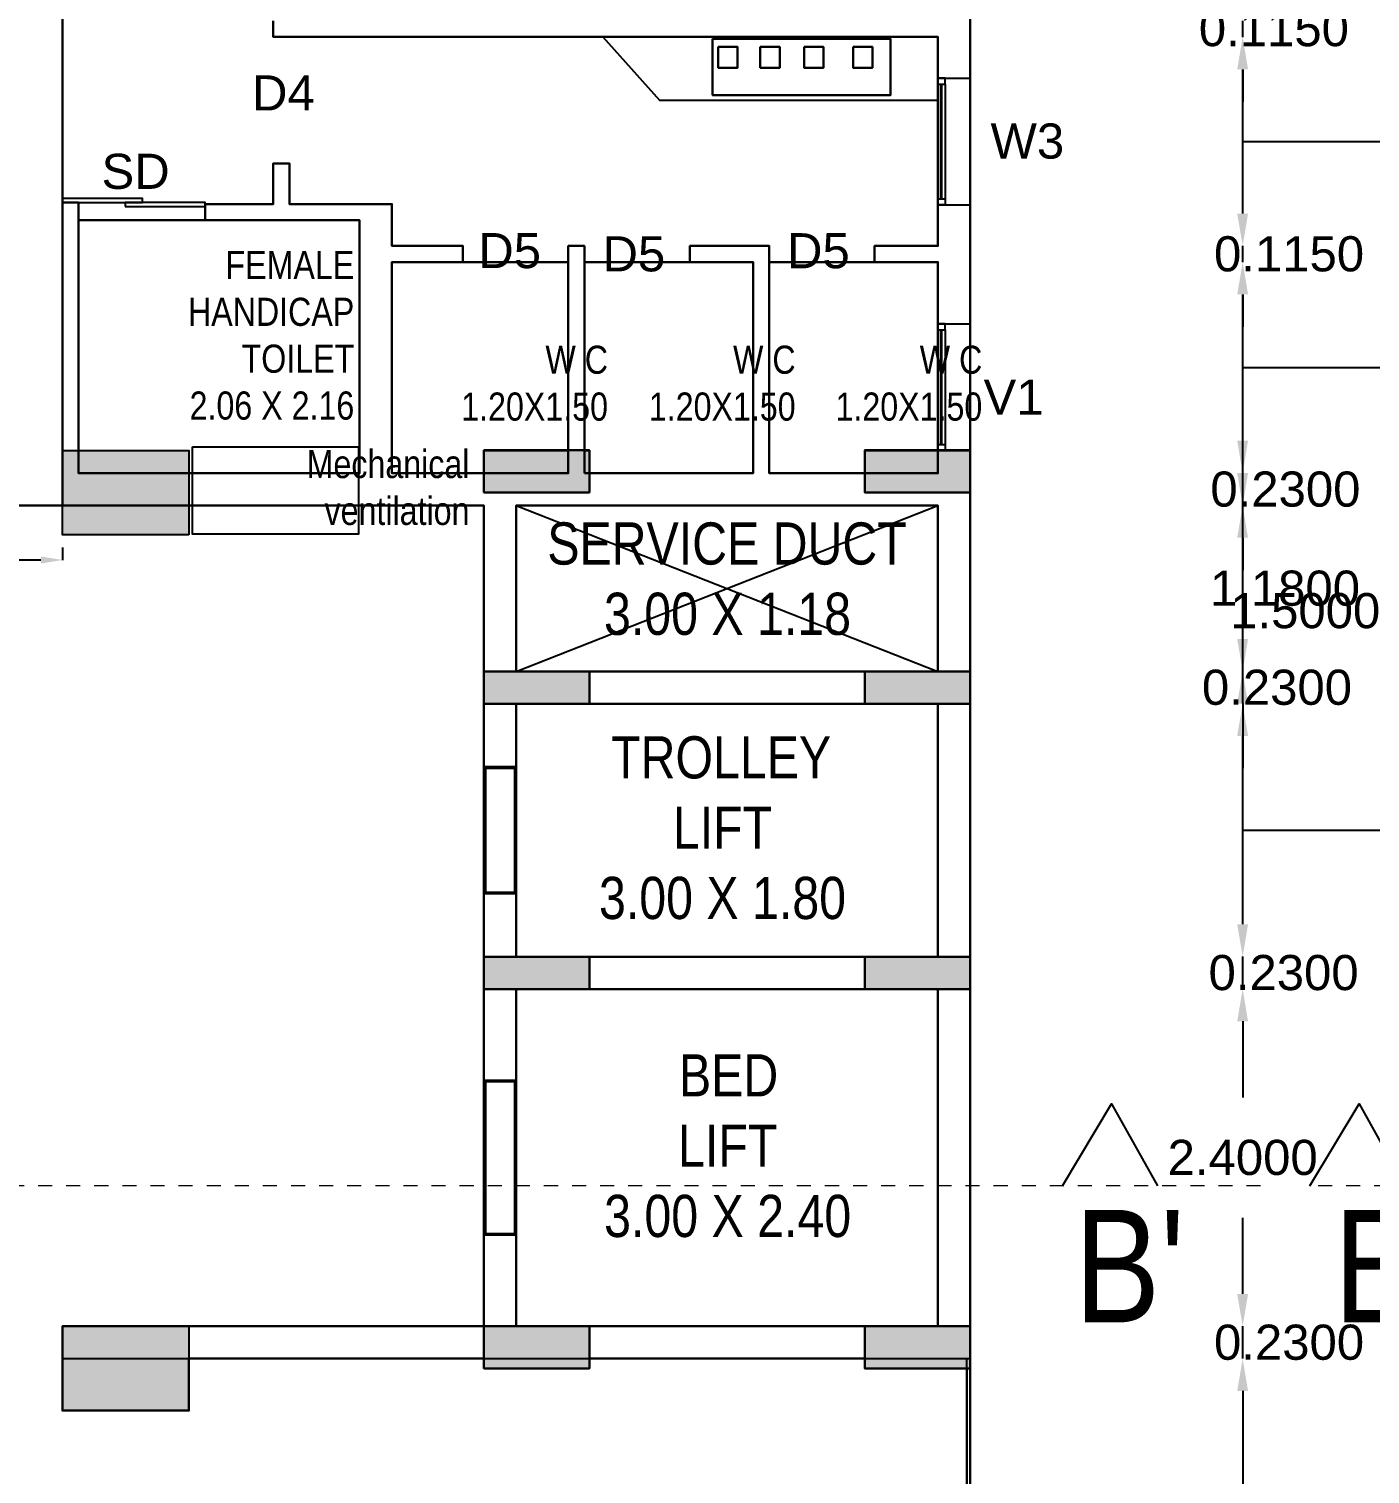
# Model space of a CAD drawing. Header units: metres. Extents: x -38 to 401, y 28 to 287.
# Drawn here: x 226.16 to 235.71, y 173.61 to 183.89 of the extents above; entities that cross this region are included whole.
import ezdxf

# ---------------------------------------------------------------- set-up
doc = ezdxf.new("R2010")
doc.units = ezdxf.units.M
doc.linetypes.add('CENTER', pattern=[2, 1.25, -0.25, 0.25, -0.25])
for name, color, linetype, lineweight in [('BLK_1_FLR_0_ EXIT_WIDTH_ DOOR', 7, 'Continuous', 30), ('BLK_1_FLR_0_LIFT_1', 4, 'Continuous', 30), ('BLK_1_FLR_0_LIFT_2', 4, 'Continuous', 30), ('BLK_1_FLR_0_WASH', 4, 'Continuous', 30), ('BLK_1_FLR_0_WATER_CLOSET', 4, 'Continuous', 30), ('UCOLUMN', 6, 'Continuous', 30)]:
    doc.layers.add(name, color=color, linetype=linetype, lineweight=lineweight)
for name, color, linetype in [('BLK_1_FLR_0_BLT_UP_AREA', 1, 'Continuous'), ('BLK_1_FLR_0_BLT_UP_AREA_DEDUCT', 1, 'Continuous'), ('BLK_1_FLR_0_CARPET_AREA', 10, 'Continuous'), ('BLK_1_FLR_0_SP_WC', 140, 'Continuous'), ('UBEAM', 1, 'Continuous'), ('UHATCH', 8, 'Continuous')]:
    doc.layers.add(name, color=color, linetype=linetype)
doc.styles.get("Standard").update_dxf_attribs({"font": 'arial.ttf'})
doc.dimstyles.get("Standard").update_dxf_attribs({"dimtxt": 0.18, "dimasz": 0.18, "dimexe": 0.18, "dimexo": 0.0625, "dimgap": 0.09, "dimtad": 0, "dimtih": 1, "dimtoh": 1, "dimdec": 4, "dimzin": 0, "dimdsep": 46, "dimtxsty": 'Standard', "dimcen": 0.09, "dimadec": 0, "dimazin": 0, "dimtfac": 1, "dimtdec": 4, "dimtofl": 0, "dimtmove": 0, "dimatfit": 3, "dimfxl": 0, "dimtolj": 1, "dimtzin": 0, "dimarcsym": 0})
doc.dimstyles.new('STANDARD$0', dxfattribs={"dimtxt": 7, "dimasz": 3, "dimexe": 3, "dimexo": 1, "dimgap": 1.5, "dimtad": 1, "dimdec": 1, "dimzin": 1, "dimdsep": 46, "dimlunit": 4, "dimtxsty": 'Standard', "dimblk": 'OBLIQUE', "dimcen": 0.09375, "dimdle": 1, "dimclrd": 8, "dimclre": 8, "dimclrt": 7, "dimadec": 1, "dimazin": 0, "dimtfac": 1, "dimtdec": 1, "dimtix": 1, "dimtmove": 2, "dimatfit": 3, "dimldrblk": 'ARCHTICK', "dimfxl": 0, "dimfrac": 2, "dimtolj": 1, "dimtzin": 0, "dimarcsym": 0})

# ---------------------------------------------------------------- blocks, each defined once
blk = doc.blocks.new('*D188')
at = {"color": 0, "lineweight": -2}
for p, q in [((235.888, 215.32), (235.888, 188.992)), ((235.888, 162.43), (235.888, 188.757))]:
    blk.add_line(p, q, dxfattribs=at)
at = {"color": 0}
for points in [[(235.85, 215.32), (235.927, 215.32), (235.888, 215.55)], [(235.85, 162.43), (235.927, 162.43), (235.888, 162.2)]]:
    blk.add_solid(points, dxfattribs=at)
at = {"layer": 'Defpoints', "color": 0}
for p in [(234.362, 215.55), (232.862, 162.2), (235.888, 162.2)]:
    blk.add_point(p, dxfattribs=at)
at = {"color": 0, "lineweight": 25, "insert": (235.888, 188.875), "char_height": 0.23, "attachment_point": 5}
blk.add_mtext('\\A1;53.35', dxfattribs=at)
blk = doc.blocks.new('230 X 750')
at = {"layer": 'UHATCH', "linetype": 'Continuous'}
h = blk.add_hatch(color=256, dxfattribs=at)
h.dxf.hatch_style = 1
h.paths.add_polyline_path([(750, 0), (750, 230), (0, 230), (0, 0)])
at = {"layer": 'UCOLUMN', "linetype": 'Continuous'}
blk.add_lwpolyline([(0, 230), (0, 0), (750, 0), (750, 230)], close=True, dxfattribs=at)
blk = doc.blocks.new('A$C4CCF6BF3')
at = {"layer": 'UHATCH', "linetype": 'Continuous'}
h = blk.add_hatch(color=256, dxfattribs=at)
h.dxf.hatch_style = 1
h.paths.add_polyline_path([(750, 0), (750, 300), (0, 300), (0, 0)])
at = {"layer": 'UCOLUMN', "linetype": 'Continuous'}
blk.add_lwpolyline([(0, 300), (0, 0), (750, 0), (750, 300)], close=True, dxfattribs=at)
blk = doc.blocks.new('900 X 900')
at = {"linetype": 'Continuous'}
h = blk.add_hatch(color=256, dxfattribs=at)
h.dxf.hatch_style = 1
h.paths.add_polyline_path([(0, 150), (900, 150), (900, 750), (0, 750)])
blk.add_lwpolyline([(0, 150), (900, 150), (900, 750), (0, 750)], close=True, dxfattribs=at)
blk = doc.blocks.new('COLUMN LAYOUT')
at = {"layer": 'UBEAM', "color": 7, "linetype": 'Continuous', "xscale": -1}
for p in [(-5335, 5482), (-5335, -750)]:
    blk.add_blockref('900 X 900', p, dxfattribs=at)
at = {"layer": 'UBEAM', "color": 7}
for name, p in [('A$C4CCF6BF3', (-3235, 5933)), ('A$C4CCF6BF3', (-525, 5933)), ('230 X 750', (-3235, 4430)), ('230 X 750', (-525, 4430)), ('230 X 750', (-3235, 2400)), ('230 X 750', (-525, 2400)), ('A$C4CCF6BF3', (-3235, -300)), ('A$C4CCF6BF3', (-525, -300))]:
    blk.add_blockref(name, p, dxfattribs=at)
blk = doc.blocks.new('*D599')
at = {"color": 0, "lineweight": -2}
for p, q in [((234.801, 174.2), (234.801, 168.857)), ((234.801, 162.66), (234.801, 168.002))]:
    blk.add_line(p, q, dxfattribs=at)
at = {"color": 0}
for points in [[(234.762, 174.2), (234.839, 174.2), (234.801, 174.43)], [(234.762, 162.66), (234.839, 162.66), (234.801, 162.43)]]:
    blk.add_solid(points, dxfattribs=at)
at = {"layer": 'Defpoints', "color": 0}
for p in [(232.862, 174.43), (234.801, 174.43), (226.852, 162.43)]:
    blk.add_point(p, dxfattribs=at)
at = {"color": 0, "lineweight": 25, "insert": (234.801, 168.43), "char_height": 0.25, "attachment_point": 5}
blk.add_mtext('\\A1;12.0000', dxfattribs=at)
blk = doc.blocks.new('*D600')
at = {"color": 0, "lineweight": -2}
for p, q in [((234.801, 174.89), (234.801, 175.12)), ((234.801, 174.43), (234.801, 174.66)), ((234.801, 174.2), (234.801, 173.97))]:
    blk.add_line(p, q, dxfattribs=at)
at = {"color": 0}
for points in [[(234.762, 174.89), (234.839, 174.89), (234.801, 174.66)], [(234.762, 174.2), (234.839, 174.2), (234.801, 174.43)]]:
    blk.add_solid(points, dxfattribs=at)
at = {"layer": 'Defpoints', "color": 0}
for p in [(232.632, 174.66), (234.801, 174.66), (232.862, 174.43)]:
    blk.add_point(p, dxfattribs=at)
at = {"color": 0, "lineweight": 25, "insert": (235.131, 174.545), "char_height": 0.25, "attachment_point": 5}
blk.add_mtext('\\A1;0.2300', dxfattribs=at)
blk = doc.blocks.new('*D601')
at = {"color": 0, "lineweight": -2}
for p, q in [((234.801, 176.83), (234.801, 176.287)), ((234.801, 174.89), (234.801, 175.432))]:
    blk.add_line(p, q, dxfattribs=at)
at = {"color": 0}
for points in [[(234.762, 176.83), (234.839, 176.83), (234.801, 177.06)], [(234.762, 174.89), (234.839, 174.89), (234.801, 174.66)]]:
    blk.add_solid(points, dxfattribs=at)
at = {"layer": 'Defpoints', "color": 0}
for p in [(232.632, 177.06), (234.801, 177.06), (232.632, 174.66)]:
    blk.add_point(p, dxfattribs=at)
at = {"color": 0, "lineweight": 25, "insert": (234.801, 175.86), "char_height": 0.25, "attachment_point": 5}
blk.add_mtext('\\A1;2.4000', dxfattribs=at)
blk = doc.blocks.new('*D602')
at = {"color": 0, "lineweight": -2}
for p, q in [((234.801, 177.52), (234.801, 177.75)), ((234.801, 177.06), (234.801, 177.29)), ((234.801, 176.83), (234.801, 176.6))]:
    blk.add_line(p, q, dxfattribs=at)
at = {"color": 0}
for points in [[(234.762, 177.52), (234.839, 177.52), (234.801, 177.29)], [(234.762, 176.83), (234.839, 176.83), (234.801, 177.06)]]:
    blk.add_solid(points, dxfattribs=at)
at = {"layer": 'Defpoints', "color": 0}
for p in [(232.632, 177.29), (234.801, 177.29), (232.632, 177.06)]:
    blk.add_point(p, dxfattribs=at)
at = {"color": 0, "lineweight": 25, "insert": (235.092, 177.175), "char_height": 0.25, "attachment_point": 5}
blk.add_mtext('\\A1;0.2300', dxfattribs=at)
blk = doc.blocks.new('*D603')
at = {"color": 0, "lineweight": -2}
for p, q in [((234.801, 177.52), (234.801, 178.86)), ((234.801, 178.19), (235.641, 178.19)), ((235.641, 178.19), (236.241, 178.19))]:
    blk.add_line(p, q, dxfattribs=at)
at = {"color": 0}
for points in [[(234.762, 178.86), (234.839, 178.86), (234.801, 179.09)], [(234.762, 177.52), (234.839, 177.52), (234.801, 177.29)]]:
    blk.add_solid(points, dxfattribs=at)
at = {"layer": 'Defpoints', "color": 0}
for p in [(232.632, 179.09), (234.801, 179.09), (232.632, 177.29)]:
    blk.add_point(p, dxfattribs=at)
at = {"color": 0, "lineweight": 25, "insert": (237.048, 178.19), "char_height": 0.25, "attachment_point": 5}
blk.add_mtext('\\A1;1.8000', dxfattribs=at)
blk = doc.blocks.new('*D604')
at = {"color": 0, "lineweight": -2}
for p, q in [((234.801, 179.55), (234.801, 179.78)), ((234.801, 179.09), (234.801, 179.32)), ((234.801, 178.86), (234.801, 178.63))]:
    blk.add_line(p, q, dxfattribs=at)
at = {"color": 0}
for points in [[(234.762, 179.55), (234.839, 179.55), (234.801, 179.32)], [(234.762, 178.86), (234.839, 178.86), (234.801, 179.09)]]:
    blk.add_solid(points, dxfattribs=at)
at = {"layer": 'Defpoints', "color": 0}
for p in [(232.632, 179.32), (234.801, 179.32), (232.632, 179.09)]:
    blk.add_point(p, dxfattribs=at)
at = {"color": 0, "lineweight": 25, "insert": (235.045, 179.205), "char_height": 0.25, "attachment_point": 5}
blk.add_mtext('\\A1;0.2300', dxfattribs=at)
blk = doc.blocks.new('*D605')
at = {"color": 0, "lineweight": -2}
for p, q in [((234.801, 180.73), (234.801, 180.96)), ((234.801, 179.32), (234.801, 180.5)), ((234.801, 179.09), (234.801, 178.86))]:
    blk.add_line(p, q, dxfattribs=at)
at = {"color": 0}
for points in [[(234.762, 180.73), (234.839, 180.73), (234.801, 180.5)], [(234.762, 179.09), (234.839, 179.09), (234.801, 179.32)]]:
    blk.add_solid(points, dxfattribs=at)
at = {"layer": 'Defpoints', "color": 0}
for p in [(232.632, 180.5), (234.801, 180.5), (232.632, 179.32)]:
    blk.add_point(p, dxfattribs=at)
at = {"color": 0, "lineweight": 25, "insert": (235.102, 179.91), "char_height": 0.25, "attachment_point": 5}
blk.add_mtext('\\A1;1.1800', dxfattribs=at)
blk = doc.blocks.new('*D606')
at = {"color": 0, "lineweight": -2}
for p, q in [((234.801, 180.96), (234.801, 181.19)), ((234.801, 180.5), (234.801, 180.73)), ((234.801, 180.27), (234.801, 180.04))]:
    blk.add_line(p, q, dxfattribs=at)
at = {"color": 0}
for points in [[(234.762, 180.96), (234.839, 180.96), (234.801, 180.73)], [(234.762, 180.27), (234.839, 180.27), (234.801, 180.5)]]:
    blk.add_solid(points, dxfattribs=at)
at = {"layer": 'Defpoints', "color": 0}
for p in [(232.632, 180.73), (234.801, 180.73), (232.632, 180.5)]:
    blk.add_point(p, dxfattribs=at)
at = {"color": 0, "lineweight": 25, "insert": (235.105, 180.615), "char_height": 0.25, "attachment_point": 5}
blk.add_mtext('\\A1;0.2300', dxfattribs=at)
blk = doc.blocks.new('*D607')
at = {"color": 0, "lineweight": -2}
for p, q in [((234.801, 180.96), (234.801, 182.002)), ((234.801, 181.481), (235.641, 181.481)), ((235.641, 181.481), (236.241, 181.481))]:
    blk.add_line(p, q, dxfattribs=at)
at = {"color": 0}
for points in [[(234.762, 182.002), (234.839, 182.002), (234.801, 182.232)], [(234.762, 180.96), (234.839, 180.96), (234.801, 180.73)]]:
    blk.add_solid(points, dxfattribs=at)
at = {"layer": 'Defpoints', "color": 0}
for p in [(232.632, 182.232), (234.801, 182.232), (232.632, 180.73)]:
    blk.add_point(p, dxfattribs=at)
at = {"color": 0, "lineweight": 25, "insert": (237.048, 181.481), "char_height": 0.25, "attachment_point": 5}
blk.add_mtext('\\A1;1.5020', dxfattribs=at)
blk = doc.blocks.new('*D608')
at = {"color": 0, "lineweight": -2}
for p, q in [((234.801, 182.577), (234.801, 182.807)), ((234.801, 182.232), (234.801, 182.347)), ((234.801, 182.002), (234.801, 181.772))]:
    blk.add_line(p, q, dxfattribs=at)
at = {"color": 0}
for points in [[(234.762, 182.577), (234.839, 182.577), (234.801, 182.347)], [(234.762, 182.002), (234.839, 182.002), (234.801, 182.232)]]:
    blk.add_solid(points, dxfattribs=at)
at = {"layer": 'Defpoints', "color": 0}
for p in [(232.632, 182.347), (234.801, 182.347), (232.632, 182.232)]:
    blk.add_point(p, dxfattribs=at)
at = {"color": 0, "lineweight": 25, "insert": (235.131, 182.289), "char_height": 0.25, "attachment_point": 5}
blk.add_mtext('\\A1;0.1150', dxfattribs=at)
blk = doc.blocks.new('*D609')
at = {"color": 0, "lineweight": -2}
for p, q in [((234.801, 182.577), (234.801, 183.603)), ((234.801, 183.09), (235.641, 183.09)), ((235.641, 183.09), (236.241, 183.09))]:
    blk.add_line(p, q, dxfattribs=at)
at = {"color": 0}
for points in [[(234.762, 183.603), (234.839, 183.603), (234.801, 183.833)], [(234.762, 182.577), (234.839, 182.577), (234.801, 182.347)]]:
    blk.add_solid(points, dxfattribs=at)
at = {"layer": 'Defpoints', "color": 0}
for p in [(232.632, 183.833), (234.801, 183.833), (232.632, 182.347)]:
    blk.add_point(p, dxfattribs=at)
at = {"color": 0, "lineweight": 25, "insert": (237.049, 183.09), "char_height": 0.25, "attachment_point": 5}
blk.add_mtext('\\A1;1.4865', dxfattribs=at)
blk = doc.blocks.new('*D610')
at = {"color": 0, "lineweight": -2}
for p, q in [((234.801, 184.178), (234.801, 184.408)), ((234.801, 183.833), (234.801, 183.948)), ((234.801, 183.603), (234.801, 183.373))]:
    blk.add_line(p, q, dxfattribs=at)
at = {"color": 0}
for points in [[(234.762, 184.178), (234.839, 184.178), (234.801, 183.948)], [(234.762, 183.603), (234.839, 183.603), (234.801, 183.833)]]:
    blk.add_solid(points, dxfattribs=at)
at = {"layer": 'Defpoints', "color": 0}
for p in [(232.632, 183.948), (234.801, 183.948), (232.632, 183.833)]:
    blk.add_point(p, dxfattribs=at)
at = {"color": 0, "lineweight": 25, "insert": (235.023, 183.891), "char_height": 0.25, "attachment_point": 5}
blk.add_mtext('\\A1;0.1150', dxfattribs=at)
blk = doc.blocks.new('*D675')
at = {"color": 0, "lineweight": -2}
blk.add_line((236.731, 179.23), (236.731, 180.27), dxfattribs=at)
at = {"color": 0}
for points in [[(236.693, 180.27), (236.769, 180.27), (236.731, 180.5)], [(236.693, 179.23), (236.769, 179.23), (236.731, 179)]]:
    blk.add_solid(points, dxfattribs=at)
at = {"layer": 'Defpoints', "color": 0}
for p in [(236.731, 180.5), (238.25, 180.5), (238.25, 179)]:
    blk.add_point(p, dxfattribs=at)
at = {"color": 0, "lineweight": 25, "insert": (235.246, 179.75), "char_height": 0.25, "attachment_point": 5}
blk.add_mtext('\\A1;1.5000', dxfattribs=at)
blk = doc.blocks.new('*D821')
at = {"layer": 'BLK_1_FLR_0_ EXIT_WIDTH_ DOOR', "color": 0, "lineweight": -2}
for p, q in [((224.002, 180.202), (224.002, 180.112)), ((226.402, 180.202), (226.402, 180.112)), ((224.154, 180.112), (224.934, 180.112)), ((226.249, 180.112), (225.469, 180.112))]:
    blk.add_line(p, q, dxfattribs=at)
at = {"layer": 'BLK_1_FLR_0_ EXIT_WIDTH_ DOOR', "color": 0}
for points in [[(224.154, 180.137), (224.154, 180.087), (224.002, 180.112)], [(226.249, 180.137), (226.249, 180.087), (226.402, 180.112)]]:
    blk.add_solid(points, dxfattribs=at)
at = {"layer": 'Defpoints', "color": 0}
for p in [(224.002, 180.5), (226.402, 180.5), (226.402, 180.112)]:
    blk.add_point(p, dxfattribs=at)
at = {"layer": 'BLK_1_FLR_0_ EXIT_WIDTH_ DOOR', "color": 0, "lineweight": 30, "insert": (225.202, 180.112), "char_height": 0.2032, "attachment_point": 5}
blk.add_mtext('\\A1;2.40', dxfattribs=at)

msp = doc.modelspace()

# ---------------------------------------------------------------- linework, layer by layer
at = {"color": 7, "lineweight": 25}
for p, q in [((232.86182, 183.54004), (232.86182, 184.16154)), ((227.90182, 183.83329), (227.90182, 183.94829)), ((227.90182, 183.83329), (232.63182, 183.83329)), ((232.63182, 183.83329), (232.63182, 183.54004)), ((232.63182, 182.65609), (232.63181, 183.49745)), ((232.63182, 183.54004), (232.86181, 183.54004)), ((232.65238, 182.68263), (232.65237, 183.49745)), ((232.6609, 182.68263), (232.66089, 183.49745)), ((232.68292, 183.49745), (232.68293, 182.65609)), ((232.86181, 182.64004), (232.86181, 183.54004)), ((230.65084, 183.38329), (232.6302, 183.38329)), ((228.01682, 182.93329), (227.90182, 182.93329)), ((227.90182, 182.93329), (227.90182, 182.64479)), ((228.01682, 182.93329), (228.01682, 182.64479)), ((226.51682, 182.65479), (226.40182, 182.65479)), ((226.40182, 182.65479), (226.40182, 180.49979)), ((226.51682, 180.72979), (226.51682, 182.65479)), ((227.90182, 182.64479), (227.41682, 182.64479)), ((227.41682, 182.64479), (227.41682, 182.52979)), ((228.74682, 182.64479), (228.01682, 182.64479)), ((228.74682, 182.34679), (228.74682, 182.64479)), ((232.63182, 182.64004), (232.63182, 182.34679)), ((232.63182, 182.64004), (232.86181, 182.64004)), ((232.86182, 181.79229), (232.86182, 182.64004)), ((227.41682, 182.52979), (228.51682, 182.52979)), ((228.51682, 182.52979), (228.51682, 180.72979)), ((229.25182, 182.34679), (228.74682, 182.34679)), ((229.25182, 182.23179), (229.25182, 182.34679)), ((230.11682, 182.34679), (230.00182, 182.34679)), ((230.00182, 182.34679), (230.00182, 180.72979)), ((230.11682, 180.72979), (230.11682, 182.34679)), ((231.43182, 182.34679), (230.86682, 182.34679)), ((230.86682, 182.34679), (230.86682, 182.23179)), ((231.43182, 180.72979), (231.43182, 182.34679)), ((232.18182, 182.34679), (232.18182, 182.23179)), ((232.63182, 182.34679), (232.18182, 182.34679)), ((228.74682, 180.72979), (228.74682, 182.23179)), ((228.74682, 182.23179), (229.25182, 182.23179)), ((230.86682, 182.23179), (231.31682, 182.23179)), ((231.31682, 182.23179), (231.31682, 180.72979)), ((232.18182, 182.23179), (232.63182, 182.23179)), ((232.63182, 182.23179), (232.63182, 181.79229)), ((232.63182, 180.90834), (232.63181, 181.7497)), ((232.63182, 181.79229), (232.86181, 181.79229)), ((232.65238, 180.93488), (232.65237, 181.7497)), ((232.6609, 180.93488), (232.66089, 181.7497)), ((232.68292, 181.7497), (232.68293, 180.90834)), ((232.86181, 180.89229), (232.86181, 181.79229)), ((232.63182, 180.89229), (232.63182, 180.72979)), ((232.63182, 180.89229), (232.86181, 180.89229)), ((232.86182, 174.42979), (232.86182, 180.89229)), ((228.51682, 180.72979), (226.51682, 180.72979)), ((230.00182, 180.72979), (228.74682, 180.72979)), ((231.31682, 180.72979), (230.11682, 180.72979)), ((232.63182, 180.72979), (231.43182, 180.72979)), ((226.40182, 180.49979), (229.40182, 180.49979)), ((229.40182, 180.49979), (229.40182, 178.63979)), ((229.63182, 180.49979), (232.63182, 179.31979)), ((229.63182, 179.31979), (232.63182, 180.49979)), ((229.63182, 178.63979), (229.63182, 179.08979)), ((229.63182, 179.08979), (232.63182, 179.08979)), ((232.63182, 179.08979), (232.63182, 177.28979)), ((229.40182, 178.63979), (229.63182, 178.63979)), ((229.63182, 177.73979), (229.40182, 177.73979)), ((229.40182, 177.73979), (229.40182, 176.40979)), ((229.63182, 177.28979), (229.63182, 177.73979)), ((232.63182, 177.28979), (229.63182, 177.28979)), ((229.63182, 176.40979), (229.63182, 177.05979)), ((229.63182, 177.05979), (232.63182, 177.05979)), ((232.63182, 177.05979), (232.63182, 174.65979)), ((229.40182, 176.40979), (229.63182, 176.40979)), ((229.63182, 175.30979), (229.40182, 175.30979)), ((229.40182, 175.30979), (229.40182, 174.65979)), ((229.63182, 174.65979), (229.63182, 175.30979)), ((229.40182, 174.65979), (226.40182, 174.65979)), ((226.40182, 174.65979), (226.40182, 174.42979)), ((232.63182, 174.65979), (229.63182, 174.65979)), ((226.40182, 174.42979), (232.86182, 174.42979)), ((232.83782, 162.22379), (232.83782, 174.42979)), ((232.86182, 162.19979), (232.86182, 174.42979))]:
    msp.add_line(p, q, dxfattribs=at)
at = {"color": 7, "lineweight": 30}
msp.add_lwpolyline([(224.00182, 180.49979), (226.40182, 180.49979), (226.40182, 193.34979), (224.00182, 193.34979)], close=True, dxfattribs=at)
at = {"color": 7, "lineweight": 25}
for points in [[(230.24751, 183.83329), (230.65084, 183.38329)], [(233.51776, 175.65979), (233.86761, 176.24267), (234.19374, 175.65979)], [(233.51776, 175.65979), (233.86761, 176.24267), (234.19374, 175.65979)], [(235.27928, 175.65979), (235.62913, 176.24267), (235.95525, 175.65979)]]:
    msp.add_lwpolyline(points, dxfattribs=at)
for points in [[(232.63181, 183.49745), (232.68292, 183.49745), (232.68292, 183.54004), (232.63181, 183.54004)], [(226.40182, 182.65479), (226.97041, 182.65479), (226.97041, 182.68312), (226.40182, 182.68312)], [(226.84824, 182.62646), (227.41682, 182.62646), (227.41682, 182.65479), (226.84824, 182.65479)], [(232.63182, 182.68263), (232.68293, 182.68263), (232.68293, 182.64004), (232.63182, 182.64004)], [(232.63181, 181.7497), (232.68292, 181.7497), (232.68292, 181.79229), (232.63181, 181.79229)], [(227.32841, 180.91785), (228.50784, 180.91785), (228.50784, 180.29643), (227.32841, 180.29643)], [(232.63182, 180.93488), (232.68293, 180.93488), (232.68293, 180.89229), (232.63182, 180.89229)], [(229.63182, 179.31979), (232.63182, 179.31979), (232.63182, 180.49979), (229.63182, 180.49979)], [(229.40182, 177.73979), (229.63182, 177.73979), (229.63182, 178.63979), (229.40182, 178.63979)], [(229.41182, 177.74979), (229.62182, 177.74979), (229.62182, 178.62979), (229.41182, 178.62979)], [(229.40182, 175.30979), (229.63182, 175.30979), (229.63182, 176.40979), (229.40182, 176.40979)], [(229.41182, 175.31979), (229.62182, 175.31979), (229.62182, 176.39979), (229.41182, 176.39979)]]:
    msp.add_lwpolyline(points, close=True, dxfattribs=at)
at = {"linetype": 'CENTER', "lineweight": 20, "ltscale": 0.05}
for points in [[(234.92851, 175.65979), (209.24588, 175.65979)], [(261.63694, 175.65979), (235.27928, 175.65979)]]:
    msp.add_lwpolyline(points, dxfattribs=at)
at = {"layer": 'BLK_1_FLR_0_BLT_UP_AREA', "color": 12, "lineweight": 30}
msp.add_lwpolyline([(211.31182, 162.19968), (211.31182, 215.54979), (234.36182, 215.54979), (234.36182, 205.57979), (232.86182, 205.57979), (232.86182, 162.19968)], close=True, dxfattribs=at)
at = {"layer": 'BLK_1_FLR_0_BLT_UP_AREA_DEDUCT', "color": 12, "lineweight": 30}
msp.add_lwpolyline([(229.63182, 179.31979), (232.63182, 179.31979), (232.63182, 180.49979), (229.63182, 180.49979)], close=True, dxfattribs=at)
at = {"layer": 'BLK_1_FLR_0_CARPET_AREA', "color": 15, "linetype": 'Continuous', "lineweight": 30}
msp.add_lwpolyline([(227.90182, 183.94829), (227.90182, 183.83329), (232.63182, 183.83329), (232.63182, 182.34679), (232.18182, 182.34679), (232.18182, 182.23179), (232.63182, 182.23179), (232.63182, 180.89229), (232.11182, 180.89229), (232.11182, 180.72979), (231.43182, 180.72979), (231.43182, 182.34679), (230.86682, 182.34679), (230.86682, 182.23179), (231.31682, 182.23179), (231.31682, 180.72979), (230.15182, 180.72979), (230.15182, 180.89229), (230.11682, 180.89229), (230.11682, 182.34679), (230.00182, 182.34679), (230.00182, 180.89229), (229.40182, 180.89229), (229.40182, 180.72979), (228.74682, 180.72979), (228.74682, 182.23179), (229.25182, 182.23179), (229.25182, 182.34679), (228.74682, 182.34679), (228.74682, 182.64479), (228.01682, 182.64479), (228.01682, 182.93329), (227.90182, 182.93329), (227.90182, 182.64479), (227.41682, 182.64479), (227.41682, 182.52979), (228.51682, 182.52979), (228.51682, 180.72979), (226.51682, 180.72979), (226.51682, 182.65479), (226.40182, 182.65479), (226.40182, 180.49979), (229.40182, 180.49979), (229.40182, 174.65979), (226.40182, 174.65979), (226.40182, 174.05979), (227.30182, 174.05979), (227.30182, 174.42979), (229.40182, 174.42979), (229.40182, 174.35979), (230.15182, 174.35979), (230.15182, 174.42979), (232.11182, 174.42979), (232.11182, 174.35979), (232.83782, 174.35979), (232.83782, 162.79979)], dxfattribs=at)
at = {"layer": 'BLK_1_FLR_0_LIFT_1', "color": 30, "lineweight": 30}
msp.add_lwpolyline([(229.63182, 177.05979), (232.63182, 177.05979), (232.63182, 174.65979), (229.63182, 174.65979)], close=True, dxfattribs=at)
at = {"layer": 'BLK_1_FLR_0_LIFT_2', "color": 30, "lineweight": 30}
msp.add_lwpolyline([(229.63182, 177.28979), (232.63182, 177.28979), (232.63182, 179.08979), (229.63182, 179.08979)], close=True, dxfattribs=at)
at = {"layer": 'BLK_1_FLR_0_SP_WC', "color": 2, "lineweight": 30}
msp.add_lwpolyline([(228.51682, 180.72979), (226.51682, 180.72979), (226.51682, 182.52979), (228.51682, 182.52979)], close=True, dxfattribs=at)
at = {"layer": 'BLK_1_FLR_0_WASH', "color": 55, "lineweight": 30}
msp.add_lwpolyline([(231.02814, 183.81967), (232.29501, 183.81967), (232.29501, 183.41967), (231.02814, 183.41967)], close=True, dxfattribs=at)
at = {"layer": 'BLK_1_FLR_0_WASH', "color": 60, "lineweight": 30}
for points in [[(231.06881, 183.76302), (231.20681, 183.76302), (231.20681, 183.61451), (231.06881, 183.61451)], [(231.36822, 183.76302), (231.50623, 183.76302), (231.50623, 183.61451), (231.36822, 183.61451)], [(231.67979, 183.76254), (231.81779, 183.76254), (231.81779, 183.61402), (231.67979, 183.61402)], [(232.02839, 183.76302), (232.1664, 183.76302), (232.1664, 183.61451), (232.02839, 183.61451)]]:
    msp.add_lwpolyline(points, close=True, dxfattribs=at)
at = {"layer": 'BLK_1_FLR_0_WATER_CLOSET', "color": 2, "lineweight": 30}
for points in [[(228.74682, 180.72979), (230.00182, 180.72979), (230.00182, 182.23179), (228.74682, 182.23179)], [(230.11682, 180.72979), (231.31682, 180.72979), (231.31682, 182.23179), (230.11682, 182.23179)], [(231.43182, 180.72979), (232.63182, 180.72979), (232.63182, 182.23179), (231.43182, 182.23179)]]:
    msp.add_lwpolyline(points, close=True, dxfattribs=at)

# ---------------------------------------------------------------- block references
at = {"color": 7, "lineweight": 25, "xscale": 0.001, "yscale": 0.001, "zscale": 0.001}
msp.add_blockref('COLUMN LAYOUT', (232.63682, 174.65979), dxfattribs=at)
msp.add_blockref('COLUMN LAYOUT', (232.63682, 174.65979), dxfattribs=at)

# ---------------------------------------------------------------- texts
at = {"color": 7, "lineweight": 25, "char_height": 0.25, "attachment_point": 1}
for s, insert in [('D4', (227.7511, 183.56046, -21472.93065)), ('W3', (233.00686, 183.21807)), ('SD', (226.67999, 183.00261)), ('D5', (229.36133, 182.43849)), ('D5', (230.24533, 182.41549)), ('D5', (231.55833, 182.43749)), ('V1', (232.95686, 181.39607))]:
    msp.add_mtext_dynamic_manual_height_columns(s, width=331.5310086, gutter_width=1000, heights=[0], dxfattribs=dict(at, insert=insert))
at = {"color": 7, "lineweight": 25}
for s, insert, char_height, width, attachment_point in [('{\\fArial Narrow|b0|i0|c0|p34;FEMALE HANDICAP TOILET\\P2.06 X 2.16}', (228.47864, 182.31124), 0.2, 1.8424125, 3), ('{\\fArial Narrow|b0|i0|c0|p34;W C\\P1.20X1.50}', (230.28423, 181.10093), 0.2, 1.8424125, 9), ('{\\fArial Narrow|b0|i0|c0|p34;W C\\P1.20X1.50}', (231.61935, 181.10093), 0.2, 1.8424125, 9), ('{\\fArial Narrow|b0|i0|c0|p34;W C\\P1.20X1.50}', (232.9479, 181.10093), 0.2, 1.8424125, 9), ('{\\fArial Narrow|b0|i0|c0|p34;Mechanical\\Pventilation}', (229.29845, 180.35871), 0.2, 2.774038, 9), ('{\\fArial Narrow|b0|i0|c0|p34;\\W2.5447; \\W1;SERVICE DUCT\\P{\\W6.767399; }3.00 X 1.18}', (229.60918, 180.37943), 0.3, 3.0224593, 1), ('{\\fArial Narrow|b0|i0|c0|p34;\\W7.67853; \\W1;TROLLEY \\P\\W6.13905;  \\W1;LIFT\\P{\\W6.774894; }3.00 X 1.80}', (229.5727, 178.85795), 0.3, 3.0224593, 1), ('{\\fArial Narrow|b0|i0|c0|p34;\\W6.17438;  \\W1;BED \\P\\W6.13905;  \\W1;LIFT\\P{\\W6.774894; }3.00 X 2.40}', (229.60936, 176.59549), 0.3, 3.0224593, 1), ("{\\fArial Narrow|b0|i0|c0|p34;B'}", (233.60269, 175.48849), 0.8, 1.7202398, 1), ('{\\fArial Narrow|b0|i0|c0|p34;\\W2.40293; \\W1;B}', (234.83725, 175.48849), 0.8, 1.7202398, 1)]:
    msp.add_mtext(s, dxfattribs=dict(at, insert=insert, char_height=char_height, width=width, attachment_point=attachment_point))

# ---------------------------------------------------------------- dimensions: what is measured, and where the dimension line sits
dim = msp.add_linear_dim(base=(235.88817, 162.19979), p1=(234.36182, 215.54979), p2=(232.86182, 162.19979), angle=90, text='53.35', dimstyle='Standard', override={"dimscale": 1, "dimtxt": 0.23, "dimasz": 0.23, "dimgap": 0, "dimse1": 1, "dimse2": 1, "dimtmove": 1}, dxfattribs=at)
dim.commit()
dim.dimension.update_dxf_attribs({"geometry": '*D188', "text_midpoint": (235.88817, 188.87479)})
at = {"lineweight": 25}
for base, p1, p2, picture, middle in [((234.80075, 183.94829), (232.63182, 183.83329), (232.63182, 183.94829), '*D610', (235.02262, 183.89079)), ((234.80075, 182.34679), (232.63182, 182.23179), (232.63182, 182.34679), '*D608', (235.13081, 182.28929)), ((234.80075, 180.72979), (232.63182, 180.49979), (232.63182, 180.72979), '*D606', (235.10549, 180.61479)), ((234.80075, 180.49979), (232.63182, 179.31979), (232.63182, 180.49979), '*D605', (235.10162, 179.90979)), ((234.80075, 179.31979), (232.63182, 179.08979), (232.63182, 179.31979), '*D604', (235.04548, 179.20479)), ((234.80075, 177.28979), (232.63182, 177.05979), (232.63182, 177.28979), '*D602', (235.09244, 177.17479)), ((234.80075, 174.65979), (232.86182, 174.42979), (232.63182, 174.65979), '*D600', (235.13099, 174.54479))]:
    dim = msp.add_linear_dim(base=base, p1=p1, p2=p2, angle=90, dimstyle='Standard', override={"dimscale": 1, "dimtxt": 0.25, "dimasz": 0.23, "dimgap": 0.3, "dimpost": '\\X', "dimse1": 1, "dimse2": 1, "dimtmove": 1, "dimfxl": 25.4}, dxfattribs=at)
    dim.commit()
    dim.dimension.update_dxf_attribs({"geometry": picture, "text_midpoint": middle, "dimtype": 128})
for base, p1, p2, override, picture, middle in [((234.80075, 183.83329), (232.63182, 182.34679), (232.63182, 183.83329), {"dimscale": 1, "dimtxt": 0.25, "dimasz": 0.23, "dimgap": 0.3, "dimpost": '\\X', "dimse1": 1, "dimse2": 1, "dimtmove": 1, "dimfxl": 25.4}, '*D609', (236.54132, 183.09004)), ((234.80075, 182.23179), (232.63182, 180.72979), (232.63182, 182.23179), {"dimscale": 1, "dimtxt": 0.25, "dimasz": 0.23, "dimgap": 0.3, "dimpost": '\\X', "dimse1": 1, "dimse2": 1, "dimtmove": 1, "dimfxl": 25.4}, '*D607', (236.54132, 181.48079)), ((236.73086, 180.49979), (238.25025, 178.99979), (238.25025, 180.49979), {"dimscale": 1, "dimtxt": 0.25, "dimasz": 0.23, "dimgap": 0.3, "dimpost": '\\X', "dimse1": 1, "dimse2": 1, "dimtmove": 1, "dimfxl": 25.4}, '*D675', (235.24558, 179.74979)), ((234.80075, 179.08979), (232.63182, 177.28979), (232.63182, 179.08979), {"dimscale": 1, "dimtxt": 0.25, "dimasz": 0.23, "dimgap": 0.3, "dimpost": '\\X', "dimse1": 1, "dimse2": 1, "dimtmove": 1, "dimfxl": 25.4}, '*D603', (236.54132, 178.18979)), ((234.80075, 177.05979), (232.63182, 174.65979), (232.63182, 177.05979), {"dimscale": 1, "dimtxt": 0.25, "dimasz": 0.23, "dimgap": 0.3, "dimpost": '\\X', "dimse1": 1, "dimse2": 1, "dimtmove": 1, "dimfxl": 25.4}, '*D601', (234.80075, 175.85979)), ((234.80075, 174.42979), (226.85182, 162.42979), (232.86182, 174.42979), {"dimscale": 1, "dimtxt": 0.25, "dimasz": 0.23, "dimgap": 0.3, "dimpost": '\\X', "dimse1": 1, "dimse2": 1, "dimfxl": 25.4}, '*D599', (234.80075, 168.42979))]:
    dim = msp.add_linear_dim(base=base, p1=p1, p2=p2, angle=90, dimstyle='Standard', override=override, dxfattribs=at)
    dim.commit()
    dim.dimension.update_dxf_attribs({"geometry": picture, "text_midpoint": middle})
at = {"layer": 'BLK_1_FLR_0_ EXIT_WIDTH_ DOOR', "color": 2, "lineweight": 30}
dim = msp.add_linear_dim(base=(226.40182, 180.11208), p1=(224.00182, 180.49979), p2=(226.40182, 180.49979), dimstyle='STANDARD$0', override={"dimscale": 0.001, "dimtxt": 203.2, "dimasz": 152.5, "dimexe": 0, "dimexo": 0, "dimgap": 2.286, "dimtad": 0, "dimtoh": 1, "dimdec": 2, "dimzin": 0, "dimlunit": 2, "dimpost": '', "dimcen": 2.286, "dimdle": 0, "dimclrd": 0, "dimclre": 0, "dimclrt": 0, "dimadec": 0, "dimtdec": 2, "dimtix": 0, "dimtofl": 0, "dimtmove": 0, "dimfxl": 89.5, "dimfxlon": 1, "dimfrac": 0}, dxfattribs=at)
dim.commit()
dim.dimension.update_dxf_attribs({"geometry": '*D821', "text_midpoint": (225.20182, 180.11208)})

doc.saveas('drawing.dxf')
